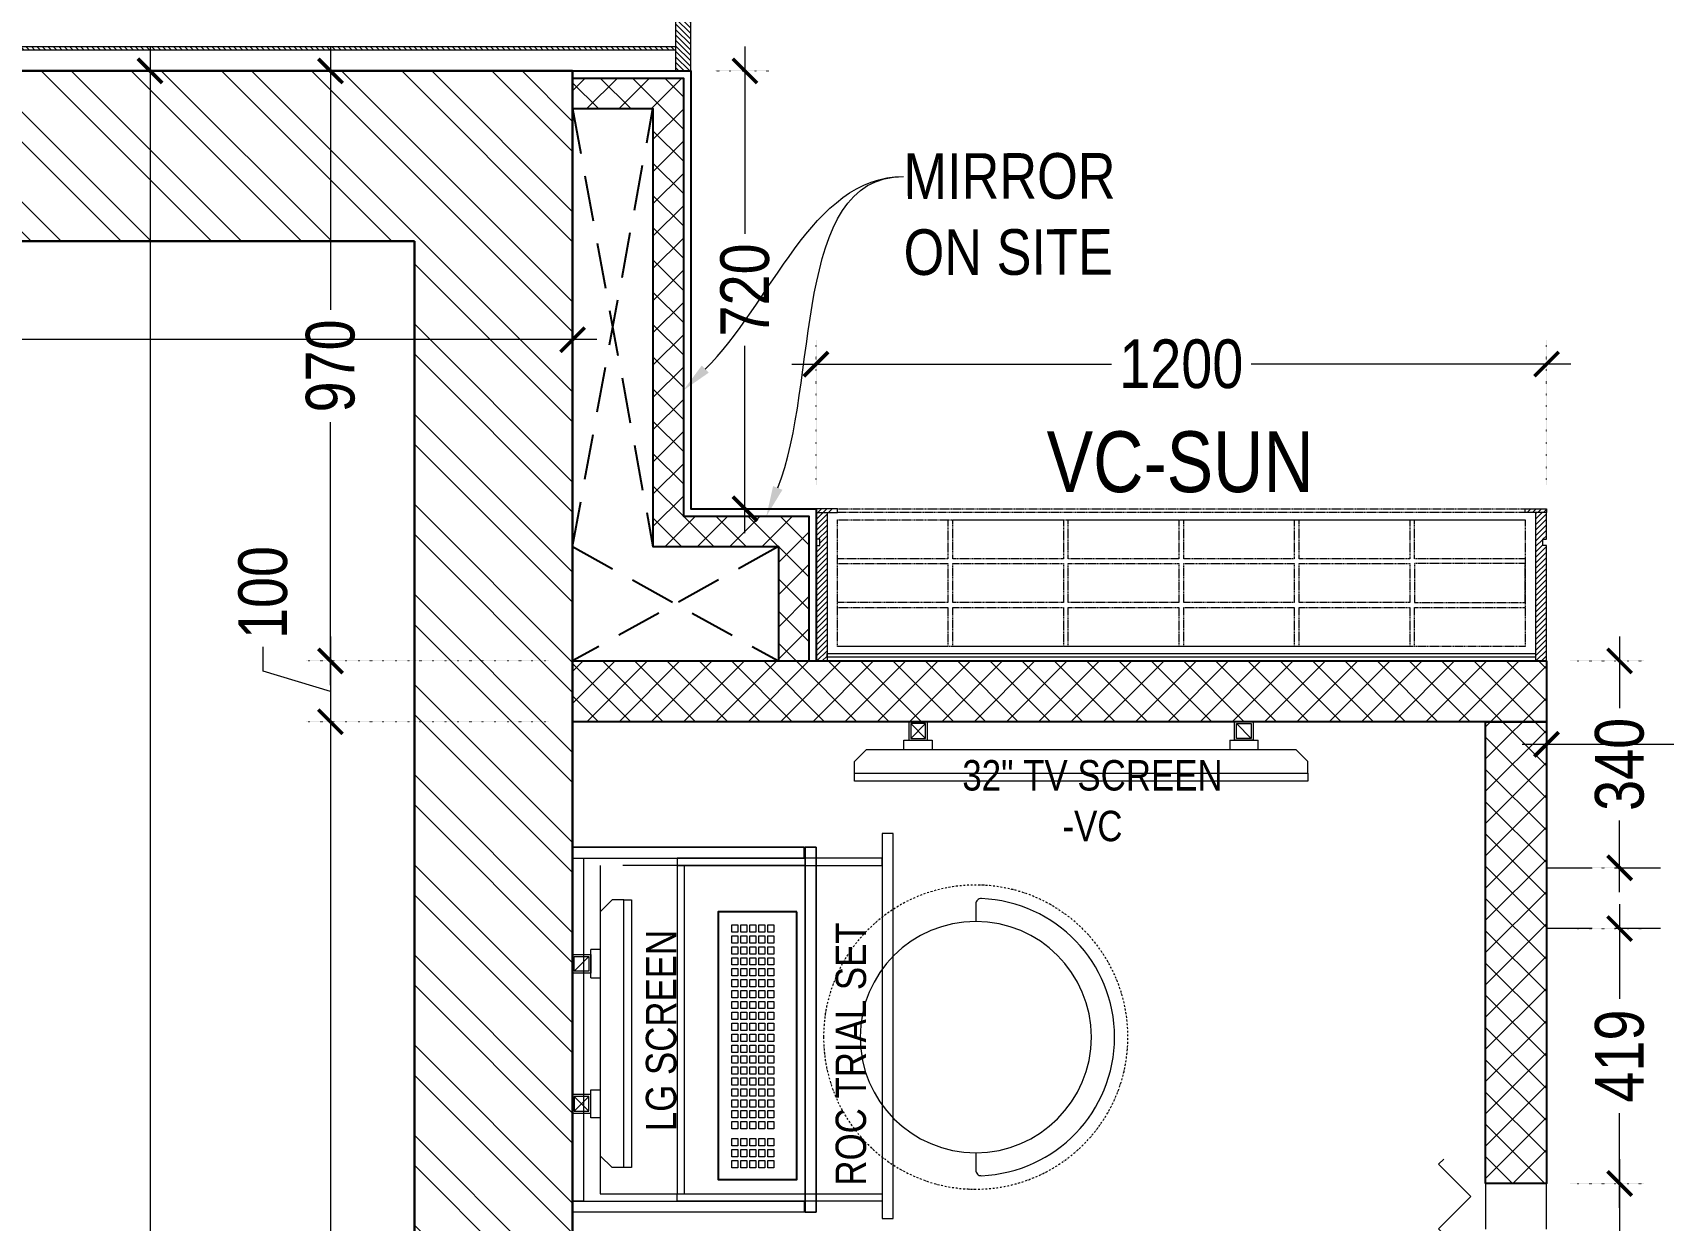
# Model space of a CAD drawing. Header units: millimetres. Extents: x -49972 to -35289, y -2918842 to -2908283.
# Drawn here: x -42723 to -40044, y -2914815 to -2912863 of the extents above; entities that cross this region are included whole.
import ezdxf
from ezdxf import colors
from ezdxf.entities.mleader import LeaderData, LeaderLine
from ezdxf.math import Vec2, Vec3

# ---------------------------------------------------------------- set-up
doc = ezdxf.new("R2010")
doc.units = ezdxf.units.MM
doc.header["$LTSCALE"] = 12
doc.header["$MEASUREMENT"] = 0
doc.header["$PDMODE"] = 3
for name, pattern in [('( Hidden )', [0.375, 0.25, -0.125]), ('a_p6_plan_L18$0$HIDDEN', [0.375, 0.25, -0.125]), ('ACAD_ISO03W100', [30, 12, -18]), ('DASHDOT2', [0.5, 0.25, -0.125, 0, -0.125]), ('DOT2', [0.125, 0, -0.125]), ('HIDDEN', [0.375, 0.25, -0.125])]:
    doc.linetypes.add(name, pattern=pattern)
doc.layers.get('0').update_dxf_attribs({"lineweight": 25})
for name, color, linetype, lineweight in [('A-WALL', 93, 'Continuous', 30), ('curtain', 144, 'Continuous', 9), ('Floor-Unit', 1, 'Continuous', 13), ('IM-ANNO-HATCH', 8, 'Continuous', 5), ('LENS-CURTAIN', 5, 'a_p6_plan_L18$0$HIDDEN', 9), ('LENS-DIM', 252, 'Continuous', 5), ('LENS-FURNITURE', 13, 'Continuous', 9), ('LENS-PARTITION', 21, 'Continuous', 25), ('LENS-TEXT', 31, 'Continuous', 5), ('LENS_DIMENSION', 193, 'Continuous', 0), ('LENS_PARTITION', 21, 'Continuous', 25), ('LK-EQPMT', 3, 'Continuous', 18), ('LK-FF&E WALL', 1, 'Continuous', 9), ('LN-ELEVATION-1', 81, 'Continuous', 13), ('LN-ELEVATION-2', 103, 'Continuous', 20), ('LN-ELEVATION-3', 125, 'a_p6_plan_L18$0$HIDDEN', 18), ('LN-ELEVATION-4', 145, 'Continuous', 13), ('LN-HATCH', 251, 'Continuous', 0), ('PLANO-OPENING', 252, 'Continuous', 5), ('TV', 3, 'Continuous', 18)]:
    doc.layers.add(name, color=color, linetype=linetype, lineweight=lineweight)
doc.styles.add('LK TXT', font='Gill Sans MT Condensed Regular.ttf')
doc.styles.get("Standard").update_dxf_attribs({"font": 'Arial Narrow.ttf'})
doc.dimstyles.new('Working', dxfattribs={"dimscale": 0.8, "dimtxt": 100, "dimasz": 50, "dimexe": 50, "dimexo": 50, "dimgap": 25, "dimtad": 0, "dimdec": 0, "dimzin": 0, "dimdsep": 46, "dimtxsty": 'Standard', "dimblk": 'ARCHTICK', "dimcen": 0, "dimdle": 50, "dimclrd": 250, "dimclre": 8, "dimclrt": 7, "dimadec": 0, "dimazin": 0, "dimtfac": 1, "dimtdec": 0, "dimtofl": 0, "dimtmove": 1, "dimatfit": 3, "dimfxl": 3, "dimtolj": 1, "dimlwd": 5, "dimlwe": 0, "dimarcsym": 0})
pattern_1 = [(45, (7858054.0837, 3504049.203), (-4.4901280605, 4.4901280605), [])]
pattern_2 = [(315, (19582.948, 2791225.586), (26.5165043, 26.5165043), []), (45, (19582.948, 2791225.586), (-26.5165043, 26.5165043), [])]

# ---------------------------------------------------------------- blocks, each defined once
blk = doc.blocks.new('JJ 1200')
at = {"layer": 'LN-HATCH', "ltscale": 0.5}
h = blk.add_hatch(dxfattribs=at)
h.set_pattern_fill('ANSI31', color=256, scale=2)
h.set_pattern_definition([(45, (4097187.331, 1708800.267), (-4.4901280605, 4.4901280605), [])])
h.paths.add_polyline_path([(792.1, 220), (792.1, 30), (786.1, 30), (786.1, 20), (792.1, 20), (792.1, -24), (767.1, -24), (767.1, 220)])
h.paths.add_polyline_path([(-382.9, 180), (767.1, 180), (767.1, 186), (-382.9, 186)])
h.paths.add_polyline_path([(757.1, -24), (757.1, -30), (792.1, -30), (792.1, -24)])
h.paths.add_polyline_path([(-407.9, 220), (-407.9, 30), (-401.9, 30), (-401.9, 20), (-407.9, 20), (-407.9, -24), (-382.9, -24), (-382.9, 220)])
h.paths.add_polyline_path([(-372.9, -24), (-372.9, -30), (-407.9, -30), (-407.9, -24)])
at = {"layer": 'LN-ELEVATION-1', "ltscale": 0.5}
for points in [[(-407.9, 220), (-407.9, 30), (-401.9, 30), (-401.9, 20), (-407.9, 20), (-407.9, -24), (-382.9, -24), (-382.9, 220)], [(792.1, 220), (792.1, 30), (786.1, 30), (786.1, 20), (792.1, 20), (792.1, -24), (767.1, -24), (767.1, 220)], [(-382.9, 180), (767.1, 180), (767.1, 186), (-382.9, 186)], [(-372.9, -24), (-372.9, -30), (-407.9, -30), (-407.9, -24)], [(757.1, -24), (757.1, -30), (792.1, -30), (792.1, -24)]]:
    blk.add_lwpolyline(points, close=True, dxfattribs=at)
at = {"layer": 'LN-ELEVATION-3', "ltscale": 0.5}
for p, q in [((767.1, 220), (-382.9, 220)), ((757.1, -24), (-372.9, -24)), ((-372.9, -30), (757.1, -30))]:
    blk.add_line(p, q, dxfattribs=at)
at = {"layer": 'LN-ELEVATION-4', "linetype": 'ACAD_ISO03W100', "ltscale": 0.05}
blk.add_lwpolyline([(767.1, 0), (-382.9, 0), (-382.9, -12), (767.1, -12)], close=True, dxfattribs=at)
blk = doc.blocks.new('VC 1200')
at = {"layer": 'LN-HATCH', "ltscale": 0.5}
h = blk.add_hatch(dxfattribs=at)
h.set_pattern_fill('ANSI31', color=256, scale=2)
h.set_pattern_definition([(45, (3760859.753, 1795248.936), (-4.490128061, 4.490128061), [])])
h.paths.add_polyline_path([(-1200, 250), (-1200, 60), (-1194, 60), (-1194, 50), (-1200, 50), (-1200, 6), (-1182, 6), (-1182, 250)])
h = blk.add_hatch(dxfattribs=at)
h.set_pattern_fill('ANSI31', color=256, scale=2)
h.set_pattern_definition(pattern_1)
h.paths.add_polyline_path([(0, 250), (0, 60), (-6, 60), (-6, 50), (0, 50), (0, 6), (-18, 6), (-18, 250)])
h = blk.add_hatch(dxfattribs=at)
h.set_pattern_fill('ANSI31', color=256, scale=2)
h.set_pattern_definition([(45, (7858047.0837, 3504049.203), (-4.4901280605, 4.4901280605), [])])
h.paths.add_polyline_path([(-1165, 6), (-1165, 0), (-1200, 0), (-1200, 6)])
h = blk.add_hatch(dxfattribs=at)
h.set_pattern_fill('ANSI31', color=256, scale=2)
h.set_pattern_definition(pattern_1)
h.paths.add_polyline_path([(-28, 6), (-28, 0), (0, 0), (0, 6)])
at = {"layer": 'LN-ELEVATION-1', "ltscale": 0.5}
for points in [[(-1200, 250), (-1200, 60), (-1194, 60), (-1194, 50), (-1200, 50), (-1200, 6), (-1182, 6), (-1182, 250)], [(-18, 238), (-1182, 238), (-1182, 244), (-18, 244)], [(0, 250), (0, 60), (-6, 60), (-6, 50), (0, 50), (0, 6), (-18, 6), (-18, 250)], [(-1165, 6), (-1165, 0), (-1200, 0), (-1200, 6)], [(-35, 6), (-35, 0), (0, 0), (0, 6)]]:
    blk.add_lwpolyline(points, close=True, dxfattribs=at)
at = {"layer": 'LN-ELEVATION-3', "ltscale": 0.5}
for p, q in [((-1182, 250), (-18, 250)), ((-1165, 6), (-35, 6)), ((-35, 0), (-1165, 0))]:
    blk.add_line(p, q, dxfattribs=at)
for points in [[(-1165, 226), (-35, 226), (-35, 18), (-1165, 18)], [(-1165, 226), (-983.3, 226), (-983.3, 162), (-1165, 162)], [(-975.3, 226), (-793.7, 226), (-793.7, 162), (-975.3, 162)], [(-785.7, 226), (-604, 226), (-604, 162), (-785.7, 162)], [(-596, 226), (-414.3, 226), (-414.3, 162), (-596, 162)], [(-406.3, 226), (-224.7, 226), (-224.7, 162), (-406.3, 162)], [(-216.7, 226), (-35, 226), (-35, 162), (-216.7, 162)], [(-1165, 90), (-983.3, 90), (-983.3, 154), (-1165, 154)], [(-975.3, 154), (-793.7, 154), (-793.7, 90), (-975.3, 90)], [(-785.7, 154), (-604, 154), (-604, 90), (-785.7, 90)], [(-596, 154), (-414.3, 154), (-414.3, 90), (-596, 90)], [(-406.3, 154), (-224.7, 154), (-224.7, 90), (-406.3, 90)], [(-216.7, 154), (-35, 154), (-35, 90), (-216.7, 90)], [(-1165, 82), (-983.3, 82), (-983.3, 18), (-1165, 18)], [(-975.3, 82), (-793.7, 82), (-793.7, 18), (-975.3, 18)], [(-785.7, 82), (-604, 82), (-604, 18), (-785.7, 18)], [(-596, 82), (-414.3, 82), (-414.3, 18), (-596, 18)], [(-406.3, 82), (-224.7, 82), (-224.7, 18), (-406.3, 18)], [(-216.7, 82), (-35, 82), (-35, 18), (-216.7, 18)]]:
    blk.add_lwpolyline(points, close=True, dxfattribs=at)
blk = doc.blocks.new('32INCH VC FOR CLINIC')
at = {"layer": 'LK-EQPMT'}
for p, q in [((116.9, 152.6), (92.6, 128.3)), ((92.6, 152.6), (116.9, 128.3)), ((627.7, 152.6), (652, 128.3))]:
    blk.add_line(p, q, dxfattribs=at)
at = {"layer": 'LK-EQPMT', "ltscale": 12}
for p, q in [((0, 90.3), (19.4, 109.7)), ((725.6, 109.7), (19.4, 109.7)), ((81.5, 109.7), (81.5, 125.2)), ((81.5, 125.2), (128, 125.2)), ((128, 125.2), (128, 109.7)), ((617, 125.2), (617, 109.7)), ((617, 125.2), (663.5, 125.2)), ((663.5, 109.7), (663.5, 125.2)), ((745, 90.3), (725.6, 109.7)), ((0, 70.9), (0, 90.3)), ((745, 70.9), (745, 90.3))]:
    blk.add_line(p, q, dxfattribs=at)
at = {"layer": 'LK-EQPMT'}
for points in [[(89.6, 125.2), (119.9, 125.2), (119.9, 155.6), (89.6, 155.6)], [(92.6, 128.3), (116.9, 128.3), (116.9, 152.6), (92.6, 152.6)], [(655, 125.2), (624.7, 125.2), (624.7, 155.6), (655, 155.6)], [(652, 128.3), (627.7, 128.3), (627.7, 152.6), (652, 152.6)]]:
    blk.add_lwpolyline(points, close=True, dxfattribs=at)
at = {"layer": 'LK-EQPMT', "ltscale": 12}
blk.add_lwpolyline([(0, 58), (0, 70.9), (745, 70.9), (745, 58)], close=True, dxfattribs=at)
at = {"layer": 'LENS-TEXT', "color": 0, "ltscale": 2, "insert": (391.2, 25.6), "char_height": 50, "attachment_point": 5}
blk.add_mtext_dynamic_manual_height_columns('32" TV SCREEN -VC', width=466.48, gutter_width=12.5, heights=[0], dxfattribs=at)
blk = doc.blocks.new('TRIAL SET ROC')
at = {"layer": 'LENS-DIM', "ltscale": 0.5}
for points in [[(-400.4, -364.3), (-430.4, -364.3)], [(169.6, -364.3), (139.6, -364.3)]]:
    blk.add_lwpolyline(points, dxfattribs=at)
at = {"layer": 'LENS-FURNITURE'}
blk.add_lwpolyline([(-430.4, 18), (169.6, 18), (169.6, -382.3), (-430.4, -382.3)], close=True, dxfattribs=at)
at = {"layer": 'LENS-FURNITURE', "color": 146, "true_color": 0x105689}
for points in [[(-412.4, -153.6), (-400.4, -153.6), (-400.4, -490.6), (-412.4, -490.6)], [(139.6, -153.6), (-400.4, -153.6), (-400.4, -165.6), (139.6, -165.6)], [(151.6, -153.6), (139.6, -153.6), (139.6, -490.6), (151.6, -490.6)], [(192.1, -490.6), (-440.9, -490.6), (-440.9, -508.6), (192.1, -508.6)]]:
    blk.add_lwpolyline(points, close=True, dxfattribs=at)
at = {"layer": 'LN-ELEVATION-2'}
for points in [[(-430.4, 18), (-412.4, 18), (-412.4, -362.3), (-430.4, -362.3)], [(-412.4, 18), (151.6, 18), (151.6, 0), (-412.4, 0)], [(169.6, 18), (151.6, 18), (151.6, -362.3), (169.6, -362.3)], [(169.6, -364.3), (-430.4, -364.3), (-430.4, -382.3), (169.6, -382.3)], [(169.6, -382.3), (-430.4, -382.3), (-430.4, -364.3), (169.6, -364.3)]]:
    blk.add_lwpolyline(points, close=True, dxfattribs=at)
at = {"layer": 'LN-ELEVATION-2', "linetype": 'HIDDEN', "ltscale": 100}
blk.add_lwpolyline([(-400.4, -364.3), (139.6, -364.3), (139.6, -27.4), (-400.4, -27.4)], close=True, dxfattribs=at)
at = {"insert": (-386.9, -414.1), "char_height": 50, "attachment_point": 1}
blk.add_mtext_dynamic_manual_height_columns('ROC TRIAL SET', width=625.228, gutter_width=500, heights=[0], dxfattribs=at)
blk = doc.blocks.new('*U21')
at = {"layer": 'LK-EQPMT', "ltscale": 12}
blk.add_lwpolyline([(6, 4.9), (-6, 4.9), (-6, -4.9), (6, -4.9)], close=True, dxfattribs=at)
blk = doc.blocks.new('*U22')
at = {"color": 0, "linetype": 'ByBlock', "lineweight": -2, "transparency": 16777216}
for p in [(0, 0), (18, 0), (35.9, 0), (53.9, 0), (71.8, 0), (89.8, 0), (107.8, 0), (125.7, 0), (143.7, 0), (161.6, 0), (179.6, 0), (197.6, 0), (215.5, 0), (233.5, 0), (251.4, 0), (269.4, 0), (287.4, 0), (305.3, 0), (323.3, 0), (0, -14.7), (0, -29.5), (18, -14.7), (18, -29.5), (35.9, -14.7), (35.9, -29.5), (53.9, -14.7), (53.9, -29.5), (71.8, -14.7), (71.8, -29.5), (89.8, -14.7), (89.8, -29.5), (107.8, -14.7), (107.8, -29.5), (125.7, -14.7), (125.7, -29.5), (143.7, -14.7), (143.7, -29.5), (161.6, -14.7), (161.6, -29.5), (179.6, -14.7), (179.6, -29.5), (197.6, -14.7), (197.6, -29.5), (215.5, -14.7), (215.5, -29.5), (233.5, -14.7), (233.5, -29.5), (251.4, -14.7), (251.4, -29.5), (269.4, -14.7), (269.4, -29.5), (287.4, -14.7), (287.4, -29.5), (305.3, -14.7), (305.3, -29.5), (323.3, -14.7), (323.3, -29.5), (0, -44.2), (18, -44.2), (35.9, -44.2), (53.9, -44.2), (71.8, -44.2), (89.8, -44.2), (107.8, -44.2), (125.7, -44.2), (143.7, -44.2), (161.6, -44.2), (179.6, -44.2), (197.6, -44.2), (215.5, -44.2), (233.5, -44.2), (251.4, -44.2), (269.4, -44.2), (287.4, -44.2), (305.3, -44.2), (323.3, -44.2), (0, -59), (18, -59), (35.9, -59), (53.9, -59), (71.8, -59), (89.8, -59), (107.8, -59), (125.7, -59), (143.7, -59), (161.6, -59), (179.6, -59), (197.6, -59), (215.5, -59), (233.5, -59), (251.4, -59), (269.4, -59), (287.4, -59), (305.3, -59), (323.3, -59)]:
    blk.add_blockref('*U21', p, dxfattribs=at)
blk = doc.blocks.new('*U19')
at = {"layer": 'LK-EQPMT', "ltscale": 12}
blk.add_lwpolyline([(6, 4.9), (-6, 4.9), (-6, -4.9), (6, -4.9)], close=True, dxfattribs=at)
blk = doc.blocks.new('*U20')
at = {"color": 0, "linetype": 'ByBlock', "lineweight": -2, "transparency": 16777216}
for p in [(0, 0), (18, 0), (35.9, 0), (0, -14.7), (0, -29.5), (18, -14.7), (18, -29.5), (35.9, -14.7), (35.9, -29.5), (0, -44.2), (18, -44.2), (35.9, -44.2), (0, -59), (18, -59), (35.9, -59)]:
    blk.add_blockref('*U19', p, dxfattribs=at)
blk = doc.blocks.new('KEYBOARD')
at = {"ltscale": 12}
blk.add_lwpolyline([(8, 0), (8, 129.1), (448, 129.1), (448, 0)], close=True, dxfattribs=at)
for name, p in [('*U22', (35.2, 101.6)), ('*U20', (386.6, 101.6))]:
    blk.add_blockref(name, p)
blk = doc.blocks.new('CLINIC SCREEN')
at = {"layer": 'TV'}
for p, q in [((-103.1, 42.9), (-127.4, 18.6)), ((-127.4, 42.9), (-103.1, 18.6)), ((102.7, 42.9), (127, 18.6))]:
    blk.add_line(p, q, dxfattribs=at)
at = {"layer": 'TV', "ltscale": 12}
for p, q in [((-220, -19.4), (-200.6, 0)), ((200.6, 0), (-200.6, 0)), ((-138.5, 0), (-138.5, 15.5)), ((-138.5, 15.5), (-92, 15.5)), ((-92, 15.5), (-92, 0)), ((92, 15.5), (92, 0)), ((92, 15.5), (138.5, 15.5)), ((138.5, 0), (138.5, 15.5)), ((220, -19.4), (200.6, 0)), ((-220, -38.8), (-220, -19.4)), ((220, -38.8), (220, -19.4))]:
    blk.add_line(p, q, dxfattribs=at)
at = {"layer": 'TV'}
for points in [[(-130.4, 15.5), (-100.1, 15.5), (-100.1, 45.9), (-130.4, 45.9)], [(-127.4, 18.6), (-103.1, 18.6), (-103.1, 42.9), (-127.4, 42.9)], [(130, 15.5), (99.7, 15.5), (99.7, 45.9), (130, 45.9)], [(127, 18.6), (102.7, 18.6), (102.7, 42.9), (127, 42.9)]]:
    blk.add_lwpolyline(points, close=True, dxfattribs=at)
at = {"layer": 'TV', "ltscale": 12}
blk.add_lwpolyline([(-220, -51.7), (-220, -38.8), (220, -38.8), (220, -51.7)], close=True, dxfattribs=at)
at = {"layer": 'Floor-Unit', "color": 0, "ltscale": 2, "insert": (5.2, -100.4), "char_height": 50, "attachment_point": 5}
blk.add_mtext_dynamic_manual_height_columns('LG SCREEN', width=466.48, gutter_width=12.5, heights=[0], dxfattribs=at)
blk = doc.blocks.new('DOCTOR STOOL')
at = {"layer": 'LN-ELEVATION-1', "ltscale": 100}
blk.add_lwpolyline([(228, 37.8), (228, 9.1, -0.426474), (218.5, 0, -0.959166), (218.5, 455.6, -0.426474), (228, 446.5), (228, 417.8)], format="xyb", dxfattribs=at)
at = {"layer": 'LN-ELEVATION-1', "linetype": 'DASHDOT2'}
blk.add_circle((228, 227.8), 250, dxfattribs=at)
at = {"layer": 'LN-ELEVATION-1', "ltscale": 100}
blk.add_circle((228, 227.8), 190, dxfattribs=at)
blk = doc.blocks.new('chennai mugappair existignd')
at = {"layer": 'LN-HATCH'}
h = blk.add_hatch(dxfattribs=at)
h.set_pattern_fill('ANSI32', color=256, scale=11, angle=90)
h.set_pattern_definition([(135, (-53798.23, 2272851.68), (-74.087113, -74.087113), []), (135, (-53798.23, 2272901.08), (-74.087113, -74.087113), [])])
h.paths.add_polyline_path([(-7119.7, -2791485.6), (-7119.7, -2782305.6), (-19582.7, -2782305.6), (-19582.7, -2782565.6), (-7379.7, -2782565.6), (-7379.7, -2788972.6), (-8679.7, -2788972.6), (-8679.7, -2789132.6), (-7379.7, -2789132.6), (-7379.7, -2791225.6), (-7621.2, -2791225.6), (-7621.2, -2791485.6)])
h.paths.add_polyline_path([(-8231.2, -2791485.6), (-8231.2, -2791225.6), (-8519.7, -2791225.6), (-8519.7, -2789912.6), (-8679.7, -2789912.6), (-8679.7, -2791225.6), (-13096.7, -2791225.6), (-13096.7, -2786155.6), (-15352.7, -2786155.6), (-15352.7, -2791225.6), (-19582.7, -2791225.6), (-19582.7, -2791485.6), (-15092.7, -2791485.6), (-15092.7, -2786435.6), (-13356.7, -2786435.6), (-13356.7, -2791485.6)], flags=17)
at = {"layer": 'A-WALL', "color": 1}
for p, q in [((-15352.7, -2786155.6), (-13096.7, -2786155.6)), ((-13096.7, -2786155.6), (-13096.7, -2791225.6)), ((-15092.7, -2786435.6), (-13356.7, -2786435.6)), ((-13356.7, -2786435.6), (-13356.7, -2791485.6))]:
    blk.add_line(p, q, dxfattribs=at)
blk = doc.blocks.new('_ArchTick')
at = {"const_width": 0.15}
blk.add_lwpolyline([(-0.5, -0.5), (0.5, 0.5)], dxfattribs=at)
blk = doc.blocks.new('*D101')
at = {"layer": 'Defpoints', "color": 0, "transparency": 16777216}
for p in [(-44091.7, -2912925.7), (-41835.7, -2912925.7), (-41835.7, -2913367.5)]:
    blk.add_point(p, dxfattribs=at)
at = {"layer": 'LENS_DIMENSION', "color": 8, "linetype": 'DOT2', "lineweight": 0, "transparency": 16777216}
for p, q in [((-44091.7, -2912965.7), (-44091.7, -2913407.5)), ((-41835.7, -2912965.7), (-41835.7, -2913407.5))]:
    blk.add_line(p, q, dxfattribs=at)
at = {"layer": 'LENS_DIMENSION', "color": 8, "lineweight": 5, "transparency": 16777216}
for p, q in [((-44131.7, -2913367.5), (-43082.2, -2913367.5)), ((-41795.7, -2913367.5), (-42845.3, -2913367.5))]:
    blk.add_line(p, q, dxfattribs=at)
at = {"layer": 'LENS_DIMENSION', "color": 8, "lineweight": 5, "transparency": 16777216, "xscale": 40, "yscale": 40, "zscale": 40, "rotation": 180}
blk.add_blockref('_ArchTick', (-44091.7, -2913367.5), dxfattribs=at)
at = {"layer": 'LENS_DIMENSION', "color": 8, "lineweight": 5, "transparency": 16777216, "xscale": 40, "yscale": 40, "zscale": 40}
blk.add_blockref('_ArchTick', (-41835.7, -2913367.5), dxfattribs=at)
at = {"layer": 'LENS_DIMENSION', "color": 0, "transparency": 16777216, "insert": (-42963.7, -2913367.5), "char_height": 80, "attachment_point": 5}
blk.add_mtext('\\A1;2256', dxfattribs=at)
blk = doc.blocks.new('*D102')
at = {"layer": 'Defpoints', "color": 0, "transparency": 16777216}
for p in [(-41641.7, -2912925.7), (-41641.7, -2913645.7), (-41552.5, -2913645.7)]:
    blk.add_point(p, dxfattribs=at)
at = {"layer": 'LENS_DIMENSION', "color": 8, "lineweight": 5, "transparency": 16777216}
for p, q in [((-41552.5, -2912885.7), (-41552.5, -2913193.7)), ((-41552.5, -2913685.7), (-41552.5, -2913377.8))]:
    blk.add_line(p, q, dxfattribs=at)
at = {"layer": 'LENS_DIMENSION', "color": 8, "linetype": 'DOT2', "lineweight": 0, "transparency": 16777216}
for p, q in [((-41601.7, -2912925.7), (-41512.5, -2912925.7)), ((-41601.7, -2913645.7), (-41512.5, -2913645.7))]:
    blk.add_line(p, q, dxfattribs=at)
at = {"layer": 'LENS_DIMENSION', "color": 8, "lineweight": 5, "transparency": 16777216, "xscale": 40, "yscale": 40, "zscale": 40}
for p, rotation in [((-41552.5, -2912925.7), 90), ((-41552.5, -2913645.7), 270)]:
    blk.add_blockref('_ArchTick', p, dxfattribs=dict(at, rotation=rotation))
at = {"layer": 'LENS_DIMENSION', "color": 0, "transparency": 16777216, "insert": (-41552.5, -2913285.7), "char_height": 80, "attachment_point": 5, "rotation": 90}
blk.add_mtext('\\A1;720', dxfattribs=at)
blk = doc.blocks.new('*D103')
at = {"layer": 'Defpoints', "color": 0, "transparency": 16777216}
for p in [(-40235.7, -2913407.7), (-41435.7, -2913645.7), (-40235.7, -2913645.7)]:
    blk.add_point(p, dxfattribs=at)
at = {"layer": 'LENS_DIMENSION', "color": 8, "linetype": 'DOT2', "lineweight": 0, "transparency": 16777216}
for p, q in [((-41435.7, -2913605.7), (-41435.7, -2913367.7)), ((-40235.7, -2913605.7), (-40235.7, -2913367.7))]:
    blk.add_line(p, q, dxfattribs=at)
at = {"layer": 'LENS_DIMENSION', "color": 8, "lineweight": 5, "transparency": 16777216}
for p, q in [((-41475.7, -2913407.7), (-40950.5, -2913407.7)), ((-40195.7, -2913407.7), (-40721, -2913407.7))]:
    blk.add_line(p, q, dxfattribs=at)
at = {"layer": 'LENS_DIMENSION', "color": 8, "lineweight": 5, "transparency": 16777216, "xscale": 40, "yscale": 40, "zscale": 40, "rotation": 180}
blk.add_blockref('_ArchTick', (-41435.7, -2913407.7), dxfattribs=at)
at = {"layer": 'LENS_DIMENSION', "color": 8, "lineweight": 5, "transparency": 16777216, "xscale": 40, "yscale": 40, "zscale": 40}
blk.add_blockref('_ArchTick', (-40235.7, -2913407.7), dxfattribs=at)
at = {"layer": 'LENS_DIMENSION', "color": 0, "transparency": 16777216, "insert": (-40835.7, -2913407.7), "char_height": 80, "attachment_point": 5}
blk.add_mtext('\\A1;1200', dxfattribs=at)
blk = doc.blocks.new('*D104')
at = {"layer": 'Defpoints', "color": 0, "transparency": 16777216}
for p in [(-41835.7, -2912925.7), (-42233.5, -2913895.7), (-41835.7, -2913895.7)]:
    blk.add_point(p, dxfattribs=at)
at = {"layer": 'LENS_DIMENSION', "color": 8, "lineweight": 5, "transparency": 16777216}
for p, q in [((-42233.5, -2912885.7), (-42233.5, -2913318.4)), ((-42233.5, -2913935.7), (-42233.5, -2913503.1))]:
    blk.add_line(p, q, dxfattribs=at)
at = {"layer": 'LENS_DIMENSION', "color": 8, "linetype": 'DOT2', "lineweight": 0, "transparency": 16777216}
for p, q in [((-41875.7, -2912925.7), (-42273.5, -2912925.7)), ((-41875.7, -2913895.7), (-42273.5, -2913895.7))]:
    blk.add_line(p, q, dxfattribs=at)
at = {"layer": 'LENS_DIMENSION', "color": 8, "lineweight": 5, "transparency": 16777216, "xscale": 40, "yscale": 40, "zscale": 40}
for p, rotation in [((-42233.5, -2912925.7), 90), ((-42233.5, -2913895.7), 270)]:
    blk.add_blockref('_ArchTick', p, dxfattribs=dict(at, rotation=rotation))
at = {"layer": 'LENS_DIMENSION', "color": 0, "transparency": 16777216, "insert": (-42233.5, -2913410.7), "char_height": 80, "attachment_point": 5, "rotation": 90}
blk.add_mtext('\\A1;970', dxfattribs=at)
blk = doc.blocks.new('*D105')
at = {"layer": 'Defpoints', "color": 0, "transparency": 16777216}
for p in [(-41835.7, -2913895.7), (-42233.5, -2913995.7), (-41835.7, -2913995.7)]:
    blk.add_point(p, dxfattribs=at)
at = {"layer": 'LENS_DIMENSION', "color": 8, "lineweight": 5, "transparency": 16777216}
for p, q in [((-42344.3, -2913912.5), (-42344.3, -2913872.5)), ((-42233.5, -2913855.7), (-42233.5, -2914035.7)), ((-42233.5, -2913945.7), (-42344.3, -2913912.5))]:
    blk.add_line(p, q, dxfattribs=at)
at = {"layer": 'LENS_DIMENSION', "color": 8, "linetype": 'DOT2', "lineweight": 0, "transparency": 16777216}
for p, q in [((-41875.7, -2913895.7), (-42273.5, -2913895.7)), ((-41875.7, -2913995.7), (-42273.5, -2913995.7))]:
    blk.add_line(p, q, dxfattribs=at)
at = {"layer": 'LENS_DIMENSION', "color": 8, "lineweight": 5, "transparency": 16777216, "xscale": 40, "yscale": 40, "zscale": 40}
for p, rotation in [((-42233.5, -2913895.7), 90), ((-42233.5, -2913995.7), 270)]:
    blk.add_blockref('_ArchTick', p, dxfattribs=dict(at, rotation=rotation))
at = {"layer": 'LENS_DIMENSION', "color": 0, "transparency": 16777216, "insert": (-42344.3, -2913783.2), "char_height": 80, "attachment_point": 5, "rotation": 90}
blk.add_mtext('\\A1;100', dxfattribs=at)
blk = doc.blocks.new('*D106')
at = {"layer": 'Defpoints', "color": 0, "transparency": 16777216}
for p in [(-41835.7, -2913995.7), (-42233.5, -2916395.7), (-41835.7, -2916395.7)]:
    blk.add_point(p, dxfattribs=at)
at = {"layer": 'LENS_DIMENSION', "color": 8, "lineweight": 5, "transparency": 16777216}
for p, q in [((-42233.5, -2913955.7), (-42233.5, -2915077.4)), ((-42233.5, -2916435.7), (-42233.5, -2915314.1))]:
    blk.add_line(p, q, dxfattribs=at)
at = {"layer": 'LENS_DIMENSION', "color": 8, "linetype": 'DOT2', "lineweight": 0, "transparency": 16777216}
for p, q in [((-41875.7, -2913995.7), (-42273.5, -2913995.7)), ((-41875.7, -2916395.7), (-42273.5, -2916395.7))]:
    blk.add_line(p, q, dxfattribs=at)
at = {"layer": 'LENS_DIMENSION', "color": 8, "lineweight": 5, "transparency": 16777216, "xscale": 40, "yscale": 40, "zscale": 40}
for p, rotation in [((-42233.5, -2913995.7), 90), ((-42233.5, -2916395.7), 270)]:
    blk.add_blockref('_ArchTick', p, dxfattribs=dict(at, rotation=rotation))
at = {"layer": 'LENS_DIMENSION', "color": 0, "transparency": 16777216, "insert": (-42233.5, -2915195.7), "char_height": 80, "attachment_point": 5, "rotation": 90}
blk.add_mtext('\\A1;2400', dxfattribs=at)
blk = doc.blocks.new('*D118')
at = {"layer": 'Defpoints', "color": 0, "transparency": 16777216}
for p in [(-40235.7, -2914335.7), (-40235.7, -2914754.7), (-40115.5, -2914754.7)]:
    blk.add_point(p, dxfattribs=at)
at = {"layer": 'LENS_DIMENSION', "color": 8, "lineweight": 5, "transparency": 16777216}
for p, q in [((-40115.5, -2914295.7), (-40115.5, -2914451.4)), ((-40115.5, -2914794.7), (-40115.5, -2914639.1))]:
    blk.add_line(p, q, dxfattribs=at)
at = {"layer": 'LENS_DIMENSION', "color": 8, "linetype": 'DOT2', "lineweight": 0, "transparency": 16777216}
for p, q in [((-40195.7, -2914335.7), (-40075.5, -2914335.7)), ((-40195.7, -2914754.7), (-40075.5, -2914754.7))]:
    blk.add_line(p, q, dxfattribs=at)
at = {"layer": 'LENS_DIMENSION', "color": 8, "lineweight": 5, "transparency": 16777216, "xscale": 40, "yscale": 40, "zscale": 40}
for p, rotation in [((-40115.5, -2914335.7), 90), ((-40115.5, -2914754.7), 270)]:
    blk.add_blockref('_ArchTick', p, dxfattribs=dict(at, rotation=rotation))
at = {"layer": 'LENS_DIMENSION', "color": 0, "transparency": 16777216, "insert": (-40115.5, -2914545.2), "char_height": 80, "attachment_point": 5, "rotation": 90}
blk.add_mtext('\\A1;419', dxfattribs=at)
blk = doc.blocks.new('*D119')
at = {"layer": 'Defpoints', "color": 0, "transparency": 16777216}
for p in [(-40235.7, -2914754.7), (-40235.7, -2915504.7), (-40115.5, -2915504.7)]:
    blk.add_point(p, dxfattribs=at)
at = {"layer": 'LENS_DIMENSION', "color": 8, "lineweight": 5, "transparency": 16777216}
for p, q in [((-40115.5, -2914714.7), (-40115.5, -2915037.7)), ((-40115.5, -2915544.7), (-40115.5, -2915221.8))]:
    blk.add_line(p, q, dxfattribs=at)
at = {"layer": 'LENS_DIMENSION', "color": 8, "linetype": 'DOT2', "lineweight": 0, "transparency": 16777216}
for p, q in [((-40195.7, -2914754.7), (-40075.5, -2914754.7)), ((-40195.7, -2915504.7), (-40075.5, -2915504.7))]:
    blk.add_line(p, q, dxfattribs=at)
at = {"layer": 'LENS_DIMENSION', "color": 8, "lineweight": 5, "transparency": 16777216, "xscale": 40, "yscale": 40, "zscale": 40}
for p, rotation in [((-40115.5, -2914754.7), 90), ((-40115.5, -2915504.7), 270)]:
    blk.add_blockref('_ArchTick', p, dxfattribs=dict(at, rotation=rotation))
at = {"layer": 'LENS_DIMENSION', "color": 0, "transparency": 16777216, "insert": (-40115.5, -2915129.7), "char_height": 80, "attachment_point": 5, "rotation": 90}
blk.add_mtext('\\A1;750', dxfattribs=at)
blk = doc.blocks.new('*D123')
at = {"layer": 'Defpoints', "color": 0, "transparency": 16777216}
for p in [(-39485.7, -2914032.7), (-40235.7, -2914235.7), (-39485.7, -2914235.7)]:
    blk.add_point(p, dxfattribs=at)
at = {"layer": 'LENS_DIMENSION', "color": 8, "linetype": 'DOT2', "lineweight": 0, "transparency": 16777216}
for p, q in [((-40235.7, -2914195.7), (-40235.7, -2913992.7)), ((-39485.7, -2914195.7), (-39485.7, -2913992.7))]:
    blk.add_line(p, q, dxfattribs=at)
at = {"layer": 'LENS_DIMENSION', "color": 8, "lineweight": 5, "transparency": 16777216}
for p, q in [((-40275.7, -2914032.7), (-39952.8, -2914032.7)), ((-39445.7, -2914032.7), (-39768.6, -2914032.7))]:
    blk.add_line(p, q, dxfattribs=at)
at = {"layer": 'LENS_DIMENSION', "color": 8, "lineweight": 5, "transparency": 16777216, "xscale": 40, "yscale": 40, "zscale": 40, "rotation": 180}
blk.add_blockref('_ArchTick', (-40235.7, -2914032.7), dxfattribs=at)
at = {"layer": 'LENS_DIMENSION', "color": 8, "lineweight": 5, "transparency": 16777216, "xscale": 40, "yscale": 40, "zscale": 40}
blk.add_blockref('_ArchTick', (-39485.7, -2914032.7), dxfattribs=at)
at = {"layer": 'LENS_DIMENSION', "color": 0, "transparency": 16777216, "insert": (-39860.7, -2914032.7), "char_height": 80, "attachment_point": 5}
blk.add_mtext('\\A1;750', dxfattribs=at)
blk = doc.blocks.new('*D152')
at = {"layer": 'Defpoints', "color": 0, "transparency": 16777216}
for p in [(-40235.7, -2913895.7), (-40235.7, -2914235.7), (-40115.5, -2914235.7)]:
    blk.add_point(p, dxfattribs=at)
at = {"layer": 'LENS_DIMENSION', "color": 8, "lineweight": 5, "transparency": 16777216}
for p, q in [((-40115.5, -2913855.7), (-40115.5, -2913973.4)), ((-40115.5, -2914275.7), (-40115.5, -2914158.1))]:
    blk.add_line(p, q, dxfattribs=at)
at = {"layer": 'LENS_DIMENSION', "color": 8, "linetype": 'DOT2', "lineweight": 0, "transparency": 16777216}
for p, q in [((-40195.7, -2913895.7), (-40075.5, -2913895.7)), ((-40195.7, -2914235.7), (-40075.5, -2914235.7))]:
    blk.add_line(p, q, dxfattribs=at)
at = {"layer": 'LENS_DIMENSION', "color": 8, "lineweight": 5, "transparency": 16777216, "xscale": 40, "yscale": 40, "zscale": 40}
for p, rotation in [((-40115.5, -2913895.7), 90), ((-40115.5, -2914235.7), 270)]:
    blk.add_blockref('_ArchTick', p, dxfattribs=dict(at, rotation=rotation))
at = {"layer": 'LENS_DIMENSION', "color": 0, "transparency": 16777216, "insert": (-40115.5, -2914065.7), "char_height": 80, "attachment_point": 5, "rotation": 90}
blk.add_mtext('\\A1;340', dxfattribs=at)
blk = doc.blocks.new('*D155')
at = {"layer": 'Defpoints', "color": 0, "transparency": 16777216}
for p in [(-41875.7, -2912925.7), (-42530, -2917995.7), (-41835.7, -2917995.7)]:
    blk.add_point(p, dxfattribs=at)
at = {"layer": 'LENS_DIMENSION', "color": 8, "lineweight": 5, "transparency": 16777216}
for p, q in [((-42530, -2912885.7), (-42530, -2915342.9)), ((-42530, -2918035.7), (-42530, -2915578.6))]:
    blk.add_line(p, q, dxfattribs=at)
at = {"layer": 'LENS_DIMENSION', "color": 8, "linetype": 'DOT2', "lineweight": 0, "transparency": 16777216}
for p, q in [((-41915.7, -2912925.7), (-42570, -2912925.7)), ((-41875.7, -2917995.7), (-42570, -2917995.7))]:
    blk.add_line(p, q, dxfattribs=at)
at = {"layer": 'LENS_DIMENSION', "color": 8, "lineweight": 5, "transparency": 16777216, "xscale": 40, "yscale": 40, "zscale": 40}
for p, rotation in [((-42530, -2912925.7), 90), ((-42530, -2917995.7), 270)]:
    blk.add_blockref('_ArchTick', p, dxfattribs=dict(at, rotation=rotation))
at = {"layer": 'LENS_DIMENSION', "color": 0, "transparency": 16777216, "insert": (-42530, -2915460.7), "char_height": 80, "attachment_point": 5, "rotation": 90}
blk.add_mtext('\\A1;5070', dxfattribs=at)
blk = doc.blocks.new('A$C6b330860')
at = {"layer": 'IM-ANNO-HATCH', "ltscale": 0.001}
h = blk.add_hatch(dxfattribs=at)
h.set_pattern_fill('ANSI37', color=256, scale=300, angle=-90)
h.set_pattern_definition(pattern_2)
h.paths.add_polyline_path([(8086.2, 4100), (8086.2, 4000), (6486.2, 4000), (6486.2, 4100)])
h.paths.add_polyline_path([(7986.2, 3241), (7986.2, 4000), (8086.2, 4000), (8086.2, 3241)])
h.paths.add_polyline_path([(9386.2, 3660), (9386.2, 3760), (8936.2, 3760), (8936.2, 3660)])
h.paths.add_polyline_path([(8936.2, 3200), (8936.2, 3760), (8836.2, 3760), (8836.2, 3200)])
h.paths.add_polyline_path([(10136.2, 3660), (10136.2, 3760), (12203.2, 3760), (12203.2, 3660)])
h.paths.add_polyline_path([(10603.2, 3760), (10603.2, 4210), (10703.2, 4210), (10703.2, 3760)])
h.paths.add_polyline_path([(10703.2, 4960), (10703.2, 7660), (10603.2, 7660), (10603.2, 4960)])
h.paths.add_polyline_path([(10703.2, 6260), (10703.2, 6160), (12203.2, 6160), (12203.2, 6260)])
h.paths.add_polyline_path([(10603.2, 8410), (10603.2, 8660), (10703.2, 8660), (10703.2, 8410)])
h.paths.add_polyline_path([(8836.2, 2350), (8836.2, 2450), (10903.2, 2450), (10903.2, 2350)])
h.paths.add_polyline_path([(11003.2, 2253), (11003.2, 2450), (10903.2, 2450), (10903.2, 2253)])
h.paths.add_polyline_path([(8836.2, 1600), (8836.2, 0), (8936.2, 0), (8936.2, 1600)])
h.paths.add_polyline_path([(8086.2, 1500), (8086.2, 1600), (6486.2, 1600), (6486.2, 1500)])
h.paths.add_polyline_path([(7986.2, 2491), (7986.2, 1600), (8086.2, 1600), (8086.2, 2491)])
h = blk.add_hatch(dxfattribs=at)
h.set_pattern_fill('ANSI37', color=256, scale=300, angle=-90)
h.set_pattern_definition(pattern_2)
h.paths.add_polyline_path([(68.2, 238), (0.2, 238), (0.2, 188), (18.2, 188), (18.2, 0), (68.2, 0)])
h.paths.add_polyline_path([(4042.2, 623), (4230.2, 623), (4230.2, 673), (3992.2, 673), (3992.2, 0), (4042.2, 0)])
h.paths.add_polyline_path([(4230.2, 5058), (3992.2, 5058), (3992.2, 4897), (4230.2, 4897), (4230.2, 4947), (4042.2, 4947), (4042.2, 5008), (4230.2, 5008)])
h.paths.add_polyline_path([(6668.2, 5058), (6486.2, 5058), (6486.2, 5008), (6618.2, 5008), (6618.2, 4288), (6824.2, 4288), (6824.2, 4100), (6874.2, 4100), (6874.2, 4338), (6668.2, 4338)])
at = {"layer": 'LENS-CURTAIN', "ltscale": 25}
for points in [[(8086.2, 3660), (8086.2, 3760), (8836.2, 3760), (8836.2, 3660)], [(8086.2, 2491), (8086.2, 3241), (7986.2, 3241), (7986.2, 2491)]]:
    blk.add_lwpolyline(points, close=True, dxfattribs=at)
at = {"layer": 'LENS-PARTITION'}
for points in [[(6486.2, 5070), (6680.2, 5070), (6680.2, 4350), (6886.2, 4350), (6886.2, 4100)], [(6486.2, 5058), (6668.2, 5058), (6668.2, 4338), (6874.2, 4338), (6874.2, 4100)], [(6486.2, 5008), (6618.2, 5008), (6618.2, 4288), (6824.2, 4288), (6824.2, 4100)]]:
    blk.add_lwpolyline(points, dxfattribs=at)
at = {"layer": 'LENS-PARTITION', "linetype": '( Hidden )', "ltscale": 25}
for points in [[(6486.2, 5008), (6618.2, 4288)], [(6486.2, 4288), (6618.2, 5008)], [(6486.2, 4288), (6824.2, 4100)], [(6824.2, 4288), (6486.2, 4100)]]:
    blk.add_lwpolyline(points, dxfattribs=at)
at = {"layer": 'LENS-PARTITION'}
for points in [[(8086.2, 4100), (8086.2, 4000), (6486.2, 4000), (6486.2, 4100)], [(7986.2, 3241), (7986.2, 4000), (8086.2, 4000), (8086.2, 3241)]]:
    blk.add_lwpolyline(points, close=True, dxfattribs=at)

msp = doc.modelspace()

# ---------------------------------------------------------------- hatches: boundary and pattern name
at = {"layer": 'curtain'}
h = msp.add_hatch(dxfattribs=at)
h.set_pattern_fill('ZIGZAG', color=256, scale=600, angle=765)
h.set_pattern_definition([(45, (-64489.896, -2826051.874), (6e-13, 106.06602), [75, -75]), (135, (-64436.86, -2825998.84), (-106.06602, 6e-13), [75, -75])])
edge = h.paths.add_edge_path()
edge.add_line((-40335.5, -2914718.5), (-40332.2, -2915680))
edge.add_line((-40332.2, -2915680), (-40423, -2915680.9))
edge.add_line((-40423, -2915672.3), (-40423.1, -2914714.5))
edge.add_line((-40423.1, -2914714.5), (-40333.2, -2914714.5))

# ---------------------------------------------------------------- block references
msp.add_blockref('32INCH VC FOR CLINIC', (-41372.8, -2914151.3))
at = {"rotation": 90.00000000000003}
msp.add_blockref('TRIAL SET ROC', (-41817.7, -2914371.3), dxfattribs=at)
at = {"xscale": -1, "rotation": 90}
msp.add_blockref('KEYBOARD', (-41467.5, -2914300.4), dxfattribs=at)
at = {"layer": 'LENS-FURNITURE', "xscale": -1}
msp.add_blockref('DOCTOR STOOL', (-40945.4, -2914741.9), dxfattribs=at)
at = {"layer": 'LENS-TEXT'}
msp.add_blockref('chennai mugappair existignd', (-28739, -126770.2), dxfattribs=at)
at = {"layer": 'LENS_PARTITION', "rotation": 90.00000000000003}
msp.add_blockref('CLINIC SCREEN', (-41790.4, -2914508.5), dxfattribs=at)
at = {"layer": 'LK-FF&E WALL', "xscale": -1, "rotation": 180}
msp.add_blockref('JJ 1200', (-42433.8, -2912705.7), dxfattribs=at)
at = {"layer": 'LK-FF&E WALL', "rotation": 179.9999999999999}
msp.add_blockref('VC 1200', (-41435.7, -2913645.7), dxfattribs=at)
at = {"layer": 'PLANO-OPENING'}
msp.add_blockref('A$C6b330860', (-48321.9, -2917995.7), dxfattribs=at)

# ---------------------------------------------------------------- texts
at = {"layer": 'LENS-TEXT', "linetype": 'Continuous', "ltscale": 3, "insert": (-40837.5, -2913568.9), "char_height": 100, "width": 254.125, "attachment_point": 5, "style": 'LK TXT'}
msp.add_mtext('VC-SUN', dxfattribs=at)

# ---------------------------------------------------------------- dimensions: what is measured, and where the dimension line sits
at = {"layer": 'LENS_DIMENSION'}
for base, p1, p2, picture, middle in [((-42530, -2917995.7), (-41875.7, -2912925.7), (-41835.7, -2917995.7), '*D155', (-42530, -2915460.7)), ((-42233.5, -2913895.7), (-41835.7, -2912925.7), (-41835.7, -2913895.7), '*D104', (-42233.5, -2913410.7)), ((-41552.5, -2913645.7), (-41641.7, -2912925.7), (-41641.7, -2913645.7), '*D102', (-41552.5, -2913285.7)), ((-42233.5, -2913995.7), (-41835.7, -2913895.7), (-41835.7, -2913995.7), '*D105', (-42344.3, -2913852.5)), ((-40115.5, -2914235.7), (-40235.7, -2913895.7), (-40235.7, -2914235.7), '*D152', (-40115.5, -2914065.7)), ((-42233.5, -2916395.7), (-41835.7, -2913995.7), (-41835.7, -2916395.7), '*D106', (-42233.5, -2915195.7)), ((-40115.5, -2914754.7), (-40235.7, -2914335.7), (-40235.7, -2914754.7), '*D118', (-40115.5, -2914545.2)), ((-40115.5, -2915504.7), (-40235.7, -2914754.7), (-40235.7, -2915504.7), '*D119', (-40115.5, -2915129.7))]:
    dim = msp.add_linear_dim(base=base, p1=p1, p2=p2, angle=90, dimstyle='Working', override={"dimclrd": 8, "dimclrt": 0, "dimfxl": 25}, dxfattribs=at)
    dim.commit()
    dim.dimension.update_dxf_attribs({"geometry": picture, "text_midpoint": middle})
for base, p1, p2, picture, middle in [((-41835.7, -2913367.5), (-44091.7, -2912925.7), (-41835.7, -2912925.7), '*D101', (-42963.7, -2913367.5)), ((-40235.7, -2913407.7), (-41435.7, -2913645.7), (-40235.7, -2913645.7), '*D103', (-40835.7, -2913407.7)), ((-39485.7, -2914032.7), (-40235.7, -2914235.7), (-39485.7, -2914235.7), '*D123', (-39860.7, -2914032.7))]:
    dim = msp.add_linear_dim(base=base, p1=p1, p2=p2, dimstyle='Working', override={"dimclrd": 8, "dimclrt": 0, "dimfxl": 25}, dxfattribs=at)
    dim.commit()
    dim.dimension.update_dxf_attribs({"geometry": picture, "text_midpoint": middle})

# ---------------------------------------------------------------- leaders
at = {"layer": 'LENS-TEXT', "color": 0, "linetype": 'Continuous', "ltscale": 3}
ml = msp.add_multileader_mtext('Standard', dxfattribs=at)
ml.set_content('\\pxql,t3;{\\C256;MIRROR \\PON SITE}', color=1)
ml.set_leader_properties(color=256, linetype='ByLayer', lineweight=-1)
ml.build(insert=Vec2(0, 0))
ml.multileader.update_dxf_attribs({"leader_type": 2, "dogleg_length": 0.36, "arrow_head_size": 50})
ctx = ml.context
ctx.base_point, ctx.char_height, ctx.arrow_head_size, ctx.landing_gap_size, ctx.plane_origin, ctx.plane_x_axis, ctx.plane_y_axis = Vec3(-41292.1, -2913099.2), 75, 50, 0.09, Vec3(-45544.3, -2914463.8), Vec3(0.999999, 0.001097), Vec3(-0.001097, 0.999999)
notes = []
notes.append((ctx, [(0, (1, 1, 0), (-41292.5, -2913099.2), (0.999999, 0.001097), 0.36, [(1, [(-41653.7, -2913450.8)], 0, []), (0, [(-41517.4, -2913657.7)], 0, [])])]))
ctx.mtext.insert, ctx.mtext.text_direction, ctx.mtext.rotation, ctx.mtext.width, ctx.mtext.flow_direction = Vec3(-41292.1, -2913061.1), Vec3(0.999999, 0.001097), 0.001097, 569.171, 5
for ctx, leaders in notes:
    for number, flags, end, landing, length, lines in leaders:
        leader = LeaderData()
        leader.index, (leader.has_last_leader_line, leader.has_dogleg_vector, leader.attachment_direction) = number, flags
        leader.last_leader_point, leader.dogleg_vector, leader.dogleg_length = Vec3(end), Vec3(landing), length
        for number, points, colour, breaks in lines:
            line = LeaderLine()
            line.index, line.vertices, line.color, line.breaks = number, Vec3.list(points), colors.encode_raw_color(colour), breaks
            leader.lines.append(line)
        ctx.leaders.append(leader)

doc.saveas('drawing.dxf')
